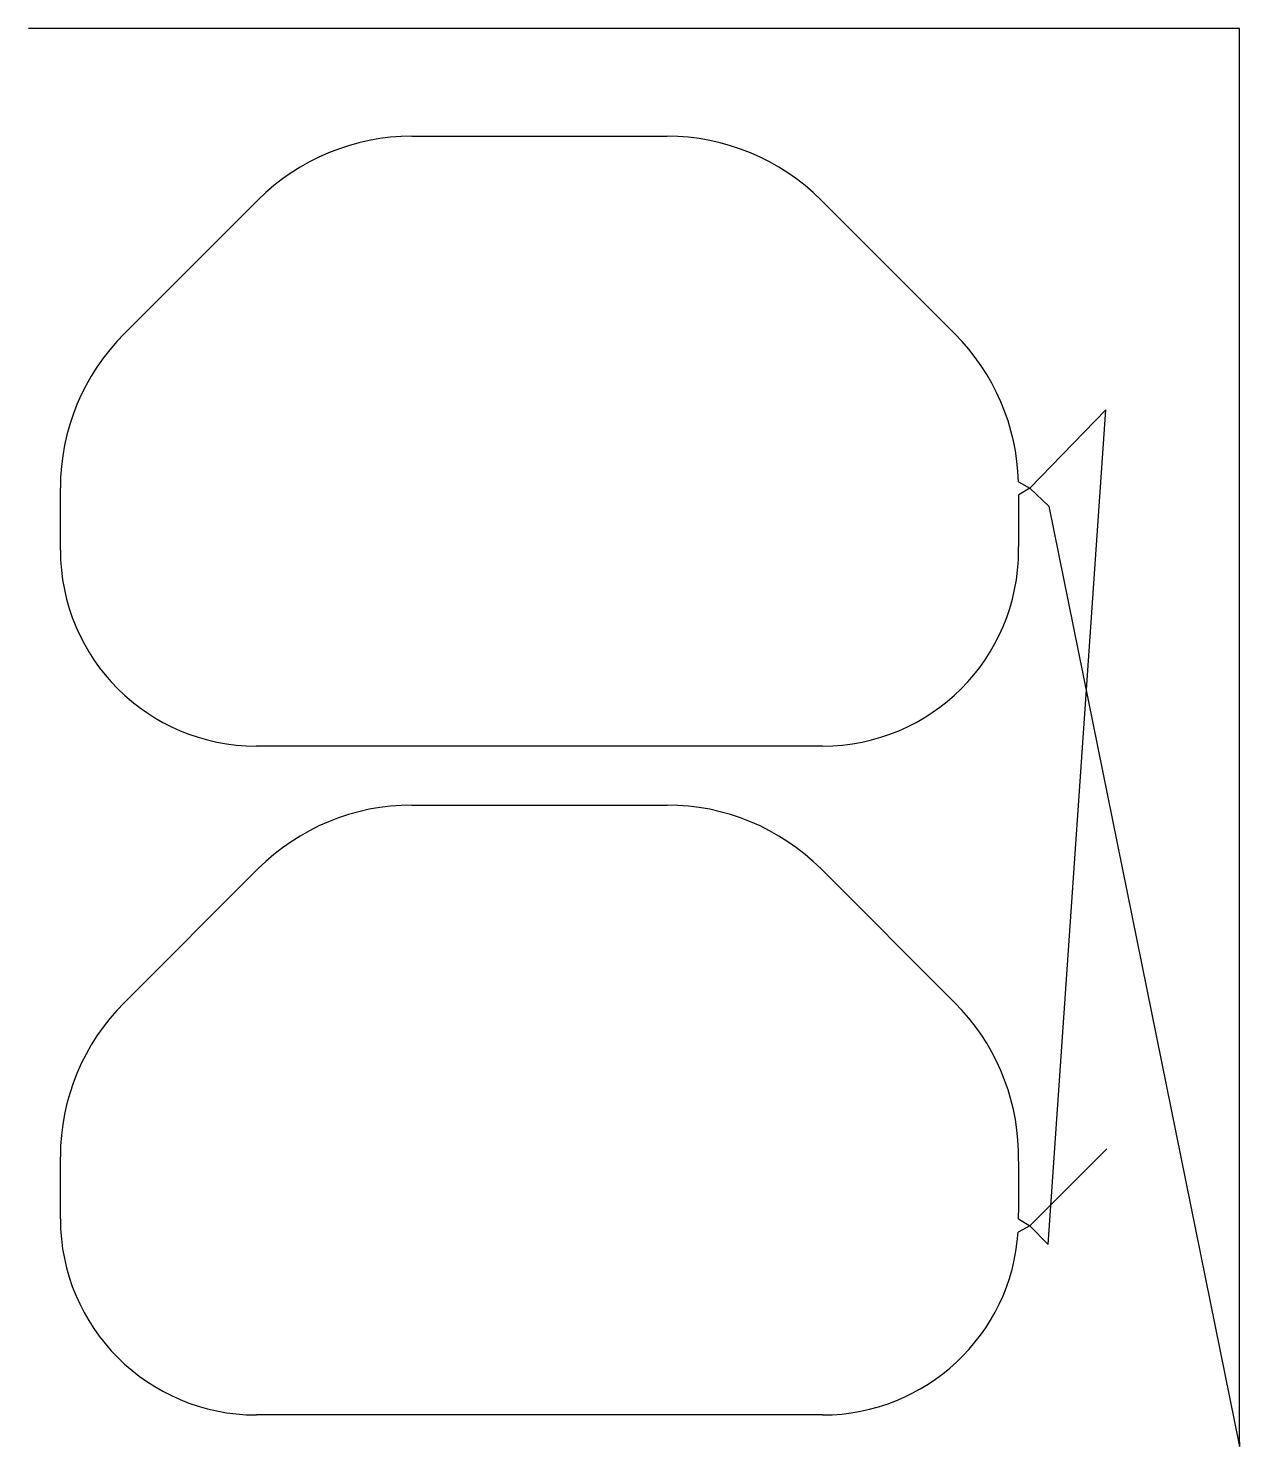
# Model space of a CAD drawing. Header units: metres. Extents: x 61 to 339, y 0 to 326.
import ezdxf

# ---------------------------------------------------------------- set-up
doc = ezdxf.new("R2010")
doc.units = ezdxf.units.M

msp = doc.modelspace()

# ---------------------------------------------------------------- linework, layer by layer
at = {"layer": 'TOOL_0'}
for p, q in [((62.386, 325.572), (61.386, 325.572)), ((339.479, 325.572), (62.386, 325.572)), ((339.479, 0.997), (339.479, 325.572)), ((149.445, 300.804), (208.024, 300.804)), ((83.379, 255.448), (114.09, 286.159)), ((243.379, 286.159), (274.09, 255.448)), ((308.739, 237.975), (291.333, 220.029)), ((295.525, 46.436), (308.739, 237.975)), ((288.715, 221.495), (291.334, 220.028)), ((68.734, 205.804), (68.734, 220.093)), ((291.333, 220.029), (288.752, 218.496)), ((291.334, 220.028), (295.641, 215.851)), ((295.641, 215.851), (339.479, -0.003)), ((243.734, 160.804), (113.734, 160.804)), ((149.443, 147.266), (208.022, 147.266)), ((83.377, 101.91), (114.088, 132.621)), ((243.377, 132.621), (274.088, 101.91)), ((68.732, 52.266), (68.732, 66.555)), ((308.958, 68.359), (291.281, 50.681)), ((288.733, 52.265), (291.282, 50.679)), ((291.281, 50.681), (288.632, 49.268)), ((291.282, 50.679), (295.525, 46.436)), ((243.732, 7.266), (113.732, 7.266)), ((339.479, -0.003), (339.479, 0.997)), ((339.479, 0.997), (339.479, -0.003)), ((339.479, -0.003), (339.479, 0.997))]:
    msp.add_line(p, q, dxfattribs=at)
for centre, radius, start, end in [((149.445, 250.804), 50, 90, 135), ((208.024, 250.804), 50, 45, 90), ((118.734, 220.093), 50, 135, 180), ((238.671, 220.065), 50.065, 1.63677, 44.97087), ((-270.657, 212.949), 559.437, 359.26821, 0.56812), ((113.734, 205.804), 45, 180, 270), ((243.734, 205.804), 45, 270, 0), ((149.443, 97.266), 50, 90, 135), ((208.022, 97.266), 50, 45, 90), ((118.732, 66.555), 50, 135, 180), ((238.669, 66.527), 50.065, 1.63677, 44.97087), ((-270.658, 59.41), 559.436, 359.26821, 0.87539), ((113.732, 52.266), 45, 180, 270), ((243.732, 52.266), 45, 270, 356.18)]:
    msp.add_arc(centre, radius, start, end, dxfattribs=at)

doc.saveas('drawing.dxf')
